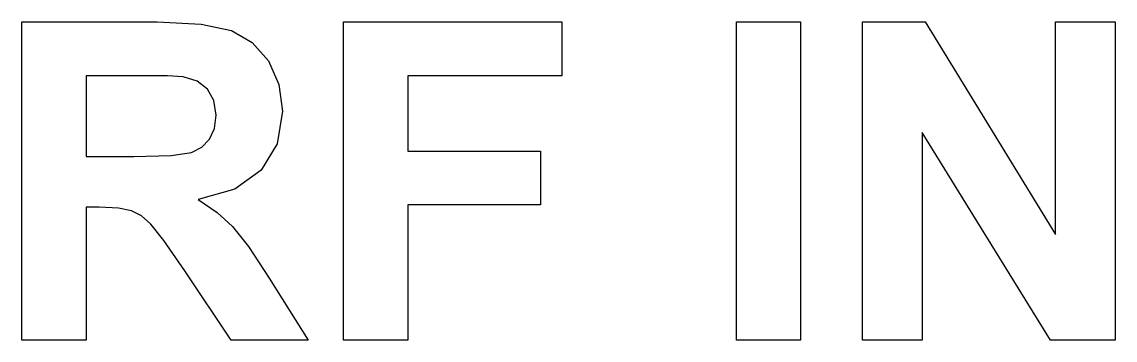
# Model space of a CAD drawing. Header units: millimetres. Extents: x -18.6 to 26.5, y 1.2 to 8.3.
# Drawn here: x -18.65 to -8.35, y 5.35 to 8.35 of the extents above; entities outside this region: 4.
import ezdxf

# ---------------------------------------------------------------- set-up
doc = ezdxf.new("R2010")
doc.units = ezdxf.units.MM

msp = doc.modelspace()

# ---------------------------------------------------------------- linework, layer by layer
for points in [[(-18.6493, 8.35), (-17.3742, 8.35), (-16.9592, 8.3297), (-16.6755, 8.2688), (-16.4792, 8.1566), (-16.3264, 7.9813), (-16.2282, 7.7601), (-16.1954, 7.5091), (-16.2452, 7.2007), (-16.3945, 6.9512), (-16.6421, 6.7719), (-16.9879, 6.6742), (-16.8086, 6.5538), (-16.6637, 6.422), (-16.5132, 6.232), (-16.3186, 5.9355), (-15.9518, 5.35), (-16.6768, 5.35), (-17.1142, 6.0029), (-17.311, 6.288), (-17.4338, 6.4436), (-17.5222, 6.5204), (-17.6159, 6.5687), (-17.7403, 6.5943), (-17.9211, 6.6028), (-18.0435, 6.6028), (-18.0435, 5.35), (-18.6493, 5.35)], [(-15.6205, 5.35), (-15.6205, 8.35), (-13.5635, 8.35), (-13.5635, 7.8425), (-15.0147, 7.8425), (-15.0147, 7.1326), (-13.7626, 7.1326), (-13.7626, 6.625), (-15.0147, 6.625), (-15.0147, 5.35)], [(-11.9184, 5.35), (-11.9184, 8.35), (-11.3127, 8.35), (-11.3127, 5.35)], [(-10.7298, 5.35), (-10.7298, 8.35), (-10.1404, 8.35), (-8.9125, 6.3467), (-8.9125, 8.35), (-8.35, 8.35), (-8.35, 5.35), (-8.9577, 5.35), (-10.1673, 7.3068), (-10.1673, 5.35)], [(-17.5956, 7.0815), (-17.2415, 7.0907), (-17.0514, 7.1182), (-16.9545, 7.1681), (-16.8811, 7.2446), (-16.8349, 7.3462), (-16.8195, 7.4705), (-16.8398, 7.6072), (-16.9008, 7.7148), (-16.998, 7.7907), (-17.1287, 7.8326), (-17.2762, 7.84), (-17.5707, 7.8425), (-18.0435, 7.8425), (-18.0435, 7.0815)], [(19.0959, 2.8524), (20.4018, 2.8524), (20.4018, 1.6572), (20.1685, 1.4842), (19.8497, 1.3331), (19.4864, 1.228), (19.1182, 1.1929), (18.678, 1.2422), (18.2976, 1.39), (17.9913, 1.6302), (17.7718, 1.9552), (17.6397, 2.3386), (17.5956, 2.7542), (17.6447, 3.1968), (17.7921, 3.5872), (18.0341, 3.9089), (18.3671, 4.1458), (18.6911, 4.2578), (19.0855, 4.2951), (19.583, 4.2365), (19.9584, 4.0606), (20.2166, 3.782), (20.3625, 3.4136), (19.7613, 3.301), (19.6698, 3.4984), (19.5223, 3.6494), (19.3256, 3.7456), (19.0855, 3.7777), (18.7292, 3.7147), (18.4542, 3.5256), (18.2783, 3.2132), (18.2197, 2.779), (18.279, 2.3115), (18.4568, 1.9775), (18.7313, 1.7776), (19.0796, 1.7109), (19.2703, 1.7296), (19.4614, 1.7856), (19.639, 1.8681), (19.7895, 1.9663), (19.7895, 2.3468), (19.0959, 2.3468)], [(20.9663, 4.244), (21.5557, 4.244), (22.7836, 2.2407), (22.7836, 4.244), (23.3461, 4.244), (23.3461, 1.244), (22.7384, 1.244), (21.5288, 3.2008), (21.5288, 1.244), (20.9663, 1.244)], [(25.092, 4.244), (25.4221, 4.2298), (25.6631, 4.187), (25.908, 4.079), (26.1149, 3.9107), (26.2809, 3.69), (26.4018, 3.4247), (26.4754, 3.1037), (26.5, 2.7155), (26.4771, 2.3706), (26.4083, 2.077), (26.2716, 1.7808), (26.0868, 1.5472), (25.9014, 1.4103), (25.6611, 1.3075), (25.4268, 1.2599), (25.1248, 1.244), (23.9853, 1.244), (23.9853, 4.244)], [(24.591, 1.7496), (25.0429, 1.7496), (25.2616, 1.7568), (25.4096, 1.7784), (25.5444, 1.8278), (25.6539, 1.9028), (25.742, 2.0194), (25.8124, 2.1923), (25.8585, 2.4306), (25.8739, 2.7424), (25.8585, 3.0497), (25.8124, 3.2761), (25.7385, 3.4421), (25.6401, 3.5669), (25.5152, 3.6543), (25.3605, 3.7083), (25.1726, 3.7294), (24.8628, 3.7365), (24.591, 3.7365)]]:
    msp.add_lwpolyline(points, close=True)

doc.saveas('drawing.dxf')
